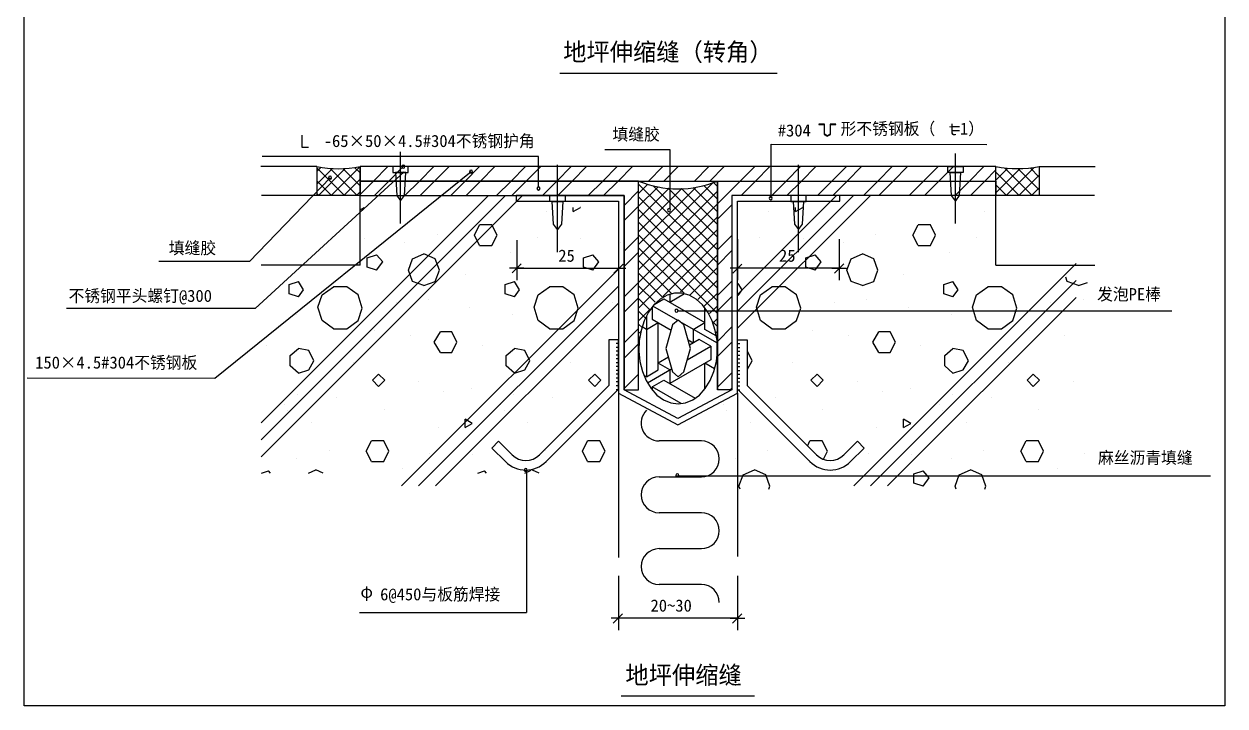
# Model space of a CAD drawing. Header units: metres. Extents: x 817 to 5044, y 466 to 5648.
# Drawn here: x 817 to 5044, y 466 to 2867 of the extents above; entities that cross this region are included whole.
import ezdxf

# ---------------------------------------------------------------- set-up
doc = ezdxf.new("R2010")
doc.units = ezdxf.units.M
for name, color, linetype in [('1', 5, 'Continuous'), ('PUB_DIM', 3, 'Continuous'), ('PUB_HATCH', 5, 'Continuous'), ('PUB_TEXT', 7, 'Continuous'), ('Q', 4, 'Continuous'), ('S_SURFACE', 2, 'Continuous'), ('WALL1', 2, 'Continuous')]:
    doc.layers.add(name, color=color, linetype=linetype)

# ---------------------------------------------------------------- blocks, each defined once
blk = doc.blocks.new('参照块')
blk.add_lwpolyline([(2536.97, 5458.29), (2504.47, 5425.71)])

msp = doc.modelspace()

# ---------------------------------------------------------------- linework, layer by layer
for p, q in [((2703.45, 2693.83), (3467.7, 2693.83)), ((1795.16, 2476.01), (1795.16, 2433.92)), ((1795.16, 2433.92), (1818.25, 2433.92)), ((1847.95, 2365.16), (1651.35, 2365.16)), ((1847.95, 2365.16), (1847.95, 2263.75)), ((2000.06, 2365.16), (2000.06, 2314.45)), ((4237.58, 2365.13), (2000.06, 2365.16)), ((2000.06, 2017.82), (2000.06, 2365.16)), ((2115.74, 2365.16), (2115.74, 2344.07)), ((2169.82, 2365.16), (2115.74, 2365.16)), ((2115.74, 2344.07), (2169.82, 2344.07)), ((2161.42, 2344.07), (2124.15, 2344.07)), ((2124.15, 2344.07), (2128.88, 2263.75)), ((2156.68, 2263.58), (2161.42, 2344.07)), ((2169.82, 2344.07), (2169.82, 2365.16)), ((4067.82, 2344.07), (4067.82, 2365.16)), ((4067.82, 2365.16), (4121.9, 2365.16)), ((4121.9, 2344.07), (4067.82, 2344.07)), ((4076.23, 2344.07), (4113.5, 2344.07)), ((4080.97, 2263.58), (4076.23, 2344.07)), ((4113.5, 2344.07), (4108.77, 2263.75)), ((4121.9, 2365.16), (4121.9, 2344.07)), ((4237.58, 2017.82), (4237.58, 2365.16)), ((4237.58, 2314.45), (4237.58, 2365.13)), ((4389.69, 2365.16), (4586.3, 2365.16)), ((4389.69, 2365.16), (4389.69, 2263.75)), ((2980.34, 2314.45), (2000.06, 2314.45)), ((2000.06, 2314.45), (4237.58, 2314.45)), ((2000.06, 2314.45), (2000.06, 2263.75)), ((2980.34, 1579.67), (2980.34, 2314.45)), ((3257.3, 2314.45), (3257.3, 1579.67)), ((3257.31, 2314.45), (4237.58, 2314.45)), ((3257.31, 1579.67), (3257.31, 2314.45)), ((4237.58, 2314.45), (4237.58, 2263.75)), ((2000.06, 2263.75), (1653.24, 2263.75)), ((2000.06, 2263.75), (2929.63, 2263.75)), ((2128.88, 2263.75), (2142.78, 2244.65)), ((2128.89, 2263.58), (2142.78, 2244.65)), ((2142.78, 2244.65), (2156.68, 2263.58)), ((2142.78, 2244.65), (2156.68, 2263.58)), ((2929.63, 2263.75), (2929.63, 1579.67)), ((4237.58, 2263.75), (3308.01, 2263.75)), ((3308.01, 2263.75), (3308.01, 1579.67)), ((4094.86, 2244.65), (4080.97, 2263.58)), ((4108.77, 2263.75), (4094.86, 2244.65)), ((4584.41, 2263.75), (4237.58, 2263.75)), ((2000.06, 2017.82), (1651.75, 2017.82)), ((2576.91, 2007.43), (2526.21, 2007.43)), ((2884, 2007.43), (2934.7, 2007.43)), ((3353.63, 2007.43), (3302.93, 2007.43)), ((3660.72, 2007.43), (3711.42, 2007.43)), ((4237.58, 2017.82), (4585.89, 2017.82)), ((2909.35, 1567.51), (2909.35, 988.69)), ((2929.63, 1579.67), (2980.34, 1579.67)), ((2929.63, 1579.67), (2980.34, 1579.67)), ((3308.01, 1579.67), (3257.31, 1579.67)), ((3328.28, 1567.51), (3328.28, 991.57)), ((2934.7, 775.25), (2884, 775.25)), ((3302.93, 775.25), (3353.63, 775.25)), ((2918.74, 501.49), (3387.96, 501.49))]:
    msp.add_line(p, q)
msp.add_lwpolyline([(817.46, 5648.33), (5043.69, 5648.33), (5043.69, 465.63), (817.46, 465.63)], close=True)
for centre, start, end in [((2152.63, 2365.16), 0, 180), ((1894.42, 2326.22), 0, 180), ((1894.42, 2326.22), 180, 0), ((2152.63, 2365.16), 180, 0), ((2390.48, 2347.2), 0, 180), ((2390.48, 2347.2), 180, 0), ((2628.08, 2288.31), 0, 180), ((2628.08, 2288.31), 180, 0), ((3445.04, 2254.08), 0, 180), ((3445.04, 2254.08), 180, 0), ((3087.49, 2211.86), 0, 180), ((3087.49, 2211.86), 180, 0), ((3113.73, 1857.93), 0, 180), ((3113.73, 1857.93), 180, 0), ((2583.15, 1296.69), 0, 180), ((2583.15, 1296.69), 180, 0), ((3116.57, 1277.69), 0, 180), ((3116.57, 1277.69), 180, 0)]:
    msp.add_arc(centre, 5.49, start, end)
at = {"layer": '1'}
for p, q in [((3614.71, 2514.49), (3614.71, 2513.44)), ((3634.41, 2514.49), (3614.71, 2514.49)), ((3614.71, 2513.44), (3633.36, 2513.44)), ((3633.36, 2513.44), (3633.36, 2478.39)), ((3634.41, 2479.02), (3634.41, 2514.49)), ((3673.74, 2514.49), (3654.03, 2514.49)), ((3654.03, 2514.49), (3654.03, 2479.02)), ((3655.08, 2478.39), (3655.08, 2513.44)), ((3655.08, 2513.44), (3673.74, 2513.44)), ((3673.74, 2513.44), (3673.74, 2514.49)), ((3633.36, 2478.39), (3644.22, 2472.59)), ((3644.22, 2473.78), (3634.41, 2479.02)), ((3654.03, 2479.02), (3644.22, 2473.78)), ((3644.22, 2472.59), (3655.08, 2478.39)), ((2549.52, 2263.75), (2549.52, 2243.47)), ((2929.63, 2263.75), (2549.52, 2263.75)), ((2549.52, 2243.47), (2909.35, 2243.47)), ((2909.35, 2243.47), (2909.35, 1567.51)), ((2929.63, 1579.67), (2929.63, 2263.75)), ((3688.11, 2263.75), (3308, 2263.75)), ((3308, 2263.75), (3308, 1579.67)), ((3328.28, 2243.47), (3688.11, 2243.47)), ((3328.28, 1567.51), (3328.28, 2243.47)), ((3688.11, 2243.47), (3688.11, 2263.75)), ((2909.35, 1755.5), (2875.55, 1755.5)), ((2875.55, 1755.5), (2875.55, 1594.88)), ((2909.35, 1741.92), (2900.78, 1741.92)), ((2909.35, 1580.88), (2909.35, 1755.5)), ((3328.28, 1755.5), (3362.08, 1755.5)), ((3328.28, 1580.88), (3328.28, 1755.5)), ((3328.28, 1741.92), (3336.85, 1741.92)), ((3362.08, 1755.5), (3362.08, 1594.88)), ((2909.35, 1728.4), (2900.78, 1728.4)), ((2909.35, 1714.88), (2900.78, 1714.88)), ((2909.35, 1701.36), (2900.78, 1701.36)), ((3328.28, 1728.4), (3336.85, 1728.4)), ((3328.28, 1714.88), (3336.85, 1714.88)), ((3328.28, 1701.36), (3336.85, 1701.36)), ((2909.35, 1687.84), (2900.78, 1687.84)), ((2909.35, 1674.32), (2900.78, 1674.32)), ((2909.35, 1660.8), (2900.78, 1660.8)), ((3328.28, 1687.84), (3336.85, 1687.84)), ((3328.28, 1674.32), (3336.85, 1674.32)), ((3328.28, 1660.8), (3336.85, 1660.8)), ((2909.35, 1647.27), (2900.78, 1647.27)), ((2909.35, 1633.75), (2900.78, 1633.75)), ((2909.35, 1620.23), (2900.78, 1620.23)), ((2909.35, 1606.71), (2900.78, 1606.71)), ((3328.28, 1647.27), (3336.85, 1647.27)), ((3328.28, 1633.75), (3336.85, 1633.75)), ((3328.28, 1620.23), (3336.85, 1620.23)), ((3328.28, 1606.71), (3336.85, 1606.71)), ((2875.55, 1594.88), (2630.95, 1350.29)), ((2909.35, 1580.88), (2654.86, 1326.39)), ((2909.35, 1593.19), (2900.78, 1593.19)), ((2909.35, 1579.67), (2900.78, 1579.67)), ((2909.35, 1567.51), (3118.84, 1455.59)), ((3118.84, 1478.59), (2929.63, 1579.67)), ((3308, 1579.67), (3118.84, 1478.59)), ((3118.84, 1455.59), (3328.28, 1567.51)), ((3328.28, 1593.19), (3336.85, 1593.19)), ((3328.28, 1580.88), (3582.78, 1326.39)), ((3328.28, 1579.67), (3336.85, 1579.67)), ((3362.08, 1594.88), (3606.68, 1350.29)), ((2463.64, 1374.19), (2487.55, 1398.09)), ((2535.35, 1350.29), (2487.55, 1398.09)), ((3702.28, 1350.29), (3750.09, 1398.09)), ((3773.99, 1374.19), (3750.09, 1398.09)), ((2511.45, 1326.39), (2463.64, 1374.19)), ((3726.18, 1326.39), (3773.99, 1374.19))]:
    msp.add_line(p, q, dxfattribs=at)
for centre, radius in [((2583.15, 1398.09), 101.41), ((2583.15, 1398.09), 67.6), ((3654.48, 1398.09), 101.41), ((3654.48, 1398.09), 67.6)]:
    msp.add_arc(centre, radius, 225, 315, dxfattribs=at)
at = {"layer": 'PUB_DIM'}
for p, q in [((3091.75, 2423.76), (2861.84, 2423.76)), ((3091.75, 2216.93), (3091.75, 2423.76)), ((3446.8, 2444.3), (4205.18, 2443.53)), ((3446.8, 2255.79), (3446.8, 2444.3)), ((2628.08, 2400.38), (1655.6, 2400.73)), ((2628.08, 2293.8), (2628.08, 2400.38)), ((2390.48, 2347.2), (1488.91, 1618.58)), ((1894.42, 2326.22), (1611.42, 2031.31)), ((2155.56, 2347.2), (1630.3, 1865.24)), ((2551.56, 2105.88), (2551.56, 1965.18)), ((2909.35, 2105.88), (2909.35, 1965.18)), ((3328.28, 2109.81), (3328.28, 1965.18)), ((3686.07, 2109.81), (3686.07, 1965.18)), ((1611.42, 2031.31), (1291.29, 2031.31)), ((2551.73, 2007.43), (2909.18, 2007.43)), ((3685.9, 2007.43), (3328.45, 2007.43)), ((1630.3, 1865.24), (967.12, 1865.24)), ((3117.79, 1857.14), (4856.9, 1857.14)), ((1488.91, 1618.58), (829.07, 1619.76)), ((2585.15, 1296.69), (2585.15, 795.28)), ((3112.1, 1275.98), (4993.13, 1275.98)), ((2909.35, 923.88), (2909.35, 733)), ((3328.28, 923.88), (3328.28, 733)), ((1997.96, 795.28), (2585.15, 795.28)), ((3328.11, 775.25), (2909.52, 775.25))]:
    msp.add_line(p, q, dxfattribs=at)
at = {"layer": 'PUB_HATCH'}
for p, q in [((2142.78, 2164.95), (2142.78, 2417.21)), ((4094.86, 2164.95), (4094.86, 2411.49)), ((2695.1, 2063.67), (2695.1, 2371.9)), ((3542.53, 2063.67), (3542.53, 2371.9)), ((1847.95, 2348.13), (1862.45, 2362.63)), ((1944.74, 2263.75), (1847.95, 2360.53)), ((1847.95, 2303.32), (1903.06, 2358.42)), ((1853.2, 2263.75), (1948.05, 2358.59)), ((1989.55, 2263.75), (1894.33, 2358.97)), ((1898.02, 2263.75), (1999.27, 2365.01)), ((2000.06, 2298.06), (1939.93, 2358.19)), ((2000.06, 2342.87), (1980.99, 2361.95)), ((2047.32, 2314.45), (2098.02, 2365.16)), ((2101.09, 2314.45), (2151.79, 2365.15)), ((2208.65, 2314.45), (2259.35, 2365.15)), ((2262.43, 2314.45), (2313.13, 2365.15)), ((2369.99, 2314.45), (2420.68, 2365.15)), ((2423.76, 2314.45), (2474.46, 2365.15)), ((2531.32, 2314.45), (2582.01, 2365.15)), ((2585.1, 2314.45), (2635.79, 2365.15)), ((2692.65, 2314.45), (2743.35, 2365.15)), ((2746.43, 2314.45), (2797.13, 2365.15)), ((2853.99, 2314.45), (2904.68, 2365.14)), ((2907.77, 2314.45), (2958.46, 2365.14)), ((3015.32, 2314.45), (3066.01, 2365.14)), ((3069.1, 2314.45), (3119.79, 2365.14)), ((3176.66, 2314.45), (3227.35, 2365.14)), ((3230.44, 2314.45), (3281.12, 2365.14)), ((3337.99, 2314.45), (3388.68, 2365.14)), ((3391.77, 2314.45), (3442.46, 2365.14)), ((3499.33, 2314.45), (3550.01, 2365.14)), ((3553.11, 2314.45), (3603.79, 2365.14)), ((3660.66, 2314.45), (3711.34, 2365.13)), ((3714.44, 2314.45), (3765.12, 2365.13)), ((3822, 2314.45), (3872.68, 2365.13)), ((3875.78, 2314.45), (3926.45, 2365.13)), ((3983.33, 2314.45), (4034.01, 2365.13)), ((4037.11, 2314.45), (4087.79, 2365.13)), ((4144.67, 2314.45), (4195.34, 2365.13)), ((4198.45, 2314.45), (4237.58, 2353.59)), ((4237.58, 2362.55), (4239.76, 2364.73)), ((4237.58, 2317.74), (4279.37, 2359.53)), ((4237.58, 2272.92), (4322.88, 2358.22)), ((4319.94, 2263.75), (4237.58, 2346.11)), ((4364.76, 2263.75), (4267.87, 2360.64)), ((4273.23, 2263.75), (4371.68, 2362.21)), ((4389.69, 2283.63), (4315.2, 2358.12)), ((4318.04, 2263.75), (4389.69, 2335.4)), ((4389.69, 2328.45), (4357.67, 2360.47)), ((1899.92, 2263.75), (1847.95, 2315.72)), ((1942.84, 2263.75), (2000.06, 2320.98)), ((2000.06, 2267.2), (2047.32, 2314.45)), ((2050.39, 2263.75), (2101.09, 2314.45)), ((2157.95, 2263.75), (2208.65, 2314.45)), ((2211.73, 2263.75), (2262.43, 2314.45)), ((2319.28, 2263.75), (2369.99, 2314.45)), ((2373.06, 2263.75), (2423.76, 2314.45)), ((2480.62, 2263.75), (2531.32, 2314.45)), ((2534.4, 2263.75), (2585.1, 2314.45)), ((2641.95, 2263.75), (2692.65, 2314.45)), ((2695.73, 2263.75), (2746.43, 2314.45)), ((2803.29, 2263.75), (2853.99, 2314.45)), ((2857.07, 2263.75), (2907.77, 2314.45)), ((2980.34, 2046.43), (3243.81, 2309.9)), ((3257.28, 2026.77), (2980.34, 2303.72)), ((2980.34, 2270.5), (3013.02, 2303.19)), ((2980.34, 2225.69), (3047.66, 2293.01)), ((2980.34, 2091.24), (3181.07, 2291.97)), ((2980.34, 2180.87), (3088.31, 2288.85)), ((2980.34, 2136.06), (3131.99, 2287.71)), ((3257.28, 2071.59), (3030.95, 2297.92)), ((3257.29, 2116.4), (3084.68, 2289)), ((3257.29, 2161.21), (3130.88, 2287.61)), ((3257.29, 2206.02), (3172.12, 2291.2)), ((3257.29, 2250.84), (3209.73, 2298.4)), ((3257.29, 2295.65), (3243.24, 2309.71)), ((3257.31, 2233.77), (3337.99, 2314.45)), ((3341.07, 2263.75), (3391.77, 2314.45)), ((3448.63, 2263.75), (3499.33, 2314.45)), ((3502.4, 2263.75), (3553.11, 2314.45)), ((3609.96, 2263.75), (3660.66, 2314.45)), ((3663.74, 2263.75), (3714.44, 2314.45)), ((3771.3, 2263.75), (3822, 2314.45)), ((3825.07, 2263.75), (3875.78, 2314.45)), ((3932.63, 2263.75), (3983.33, 2314.45)), ((3986.41, 2263.75), (4037.11, 2314.45)), ((4093.97, 2263.75), (4144.67, 2314.45)), ((4147.74, 2263.75), (4198.45, 2314.45)), ((4275.13, 2263.75), (4237.58, 2301.3)), ((4362.86, 2263.75), (4389.69, 2290.58)), ((1651.75, 1403.42), (2512.09, 2263.75)), ((1651.75, 1463.17), (2452.33, 2263.75)), ((1651.75, 1343.66), (2571.84, 2263.75)), ((1855.11, 2263.75), (1847.95, 2270.9)), ((1987.65, 2263.75), (2000.06, 2276.16)), ((2929.63, 2228.76), (2980.34, 2279.46)), ((2980.34, 2001.61), (3257.29, 2278.57)), ((3257.28, 1981.96), (2980.34, 2258.9)), ((3328.28, 1795.87), (3796.16, 2263.75)), ((3328.28, 1855.63), (3736.4, 2263.75)), ((3328.28, 1915.38), (3676.65, 2263.75)), ((2000.06, 2212.88), (2014.73, 2221.26)), ((2014.73, 2221.26), (2014.35, 2221.48)), ((2655.21, 2206.59), (2655.21, 2206.59)), ((2749.91, 2206.77), (2775.27, 2221.26)), ((2749.92, 2206.77), (2749.92, 2221.48)), ((2775.27, 2221.26), (2774.89, 2221.48)), ((2929.63, 2174.98), (2980.34, 2225.69)), ((2980.34, 1956.8), (3257.29, 2233.75)), ((3257.28, 1937.15), (2980.34, 2214.09)), ((3257.31, 2179.99), (3308.01, 2230.69)), ((3437.75, 2206.59), (3437.75, 2206.59)), ((3532.46, 2206.77), (3532.46, 2221.48)), ((3532.46, 2206.77), (3557.81, 2221.26)), ((3557.81, 2221.26), (3557.43, 2221.48)), ((4198.29, 2206.59), (4198.29, 2206.59)), ((2402.24, 2123.48), (2420.35, 2159.69)), ((2463.81, 2159.69), (2420.35, 2159.69)), ((2481.91, 2123.48), (2463.81, 2159.69)), ((2980.34, 1911.98), (3257.29, 2188.93)), ((3257.27, 1892.33), (2980.34, 2169.27)), ((3945.32, 2123.48), (3963.43, 2159.69)), ((4006.89, 2159.69), (3963.43, 2159.69)), ((4025, 2123.48), (4006.89, 2159.69)), ((2271.14, 2126.74), (2271.14, 2126.74)), ((2420.35, 2087.26), (2402.24, 2123.48)), ((2463.81, 2087.26), (2481.92, 2123.48)), ((2624.79, 2115.33), (2624.79, 2115.33)), ((2929.63, 2067.43), (2980.34, 2118.13)), ((2980.34, 1867.16), (3257.29, 2144.12)), ((3257.27, 1847.52), (2980.34, 2124.46)), ((3257.31, 2072.43), (3308.01, 2123.14)), ((3407.33, 2115.33), (3407.33, 2115.33)), ((3814.22, 2126.74), (3814.22, 2126.74)), ((3963.43, 2087.26), (3945.32, 2123.48)), ((4006.89, 2087.26), (4025, 2123.48)), ((4167.87, 2115.33), (4167.87, 2115.33)), ((2016.36, 2111.53), (2016.36, 2111.53)), ((2157.06, 2096.32), (2157.06, 2096.32)), ((2420.35, 2087.26), (2463.81, 2087.26)), ((2776.9, 2111.53), (2776.9, 2111.53)), ((2917.6, 2096.32), (2917.6, 2096.32)), ((3140.95, 1919.03), (2980.34, 2079.64)), ((3065.61, 1907.62), (3257.28, 2099.3)), ((3559.44, 2111.53), (3559.44, 2111.53)), ((3700.14, 2096.32), (3700.14, 2096.32)), ((3963.43, 2087.26), (4006.89, 2087.26)), ((2025.59, 2043.8), (2058.19, 2054.67)), ((2025.59, 2011.21), (2025.59, 2043.8)), ((2079.91, 2029.32), (2058.18, 2054.67)), ((2058.19, 2000.34), (2079.92, 2029.32)), ((2170.45, 2000.34), (2184.94, 2040.17)), ((2184.93, 2040.17), (2224.77, 2058.28)), ((2264.6, 2040.18), (2224.77, 2058.29)), ((2279.09, 2000.34), (2264.6, 2040.18)), ((2529.72, 2062.09), (2529.72, 2062.09)), ((2786.13, 2043.8), (2818.73, 2054.67)), ((2786.13, 2011.21), (2786.13, 2043.8)), ((2840.45, 2029.32), (2818.72, 2054.67)), ((2818.73, 2000.34), (2840.46, 2029.32)), ((2929.63, 2013.65), (2980.34, 2064.35)), ((3097.68, 1917.48), (2980.34, 2034.83)), ((3127.56, 1924.76), (3257.28, 2054.48)), ((3257.31, 2018.65), (3308.01, 2069.36)), ((3568.67, 2043.8), (3601.27, 2054.67)), ((3568.67, 2011.21), (3568.67, 2043.8)), ((3622.99, 2029.32), (3601.26, 2054.67)), ((3601.27, 2000.34), (3623, 2029.32)), ((3713.54, 2000.33), (3728.02, 2040.17)), ((3728.01, 2040.17), (3767.85, 2058.28)), ((3807.68, 2040.18), (3767.85, 2058.29)), ((3822.17, 2000.35), (3807.68, 2040.18)), ((4072.8, 2062.09), (4072.8, 2062.09)), ((2058.19, 2000.34), (2025.59, 2011.21)), ((2146.41, 1240.79), (2909.35, 2003.73)), ((2184.93, 1960.51), (2170.44, 2000.34)), ((2264.62, 1960.5), (2279.1, 2000.34)), ((2818.73, 2000.34), (2786.13, 2011.21)), ((3063.4, 1906.95), (2980.34, 1990.01)), ((3158.94, 1911.32), (3257.28, 2009.66)), ((3601.27, 2000.34), (3568.67, 2011.21)), ((3728.01, 1960.51), (3713.52, 2000.35)), ((3737.04, 1240.79), (4519.94, 2023.68)), ((3807.7, 1960.5), (3822.18, 2000.33)), ((1750.35, 1949.64), (1782.94, 1960.5)), ((1750.35, 1917.05), (1750.35, 1949.64)), ((1801.05, 1931.53), (1782.94, 1960.5)), ((2224.78, 1946.02), (2184.94, 1960.5)), ((2224.78, 1946.02), (2264.62, 1960.5)), ((2370.01, 1986.04), (2370.01, 1986.04)), ((2510.89, 1949.64), (2543.48, 1960.5)), ((2510.89, 1917.05), (2510.89, 1949.64)), ((2561.59, 1931.53), (2543.48, 1960.5)), ((2929.63, 1906.09), (2980.34, 1956.8)), ((3038.09, 1887.44), (2980.34, 1945.2)), ((3189.19, 1896.76), (3257.28, 1964.85)), ((3257.31, 1911.1), (3308.01, 1961.8)), ((3344.13, 1931.53), (3330, 1954.13)), ((3767.86, 1946.02), (3728.02, 1960.5)), ((3767.86, 1946.02), (3807.7, 1960.5)), ((3796.79, 1240.79), (4519.84, 1963.83)), ((3913.09, 1986.04), (3913.09, 1986.04)), ((4053.97, 1949.64), (4086.57, 1960.5)), ((4053.97, 1917.05), (4053.97, 1949.64)), ((4104.67, 1931.53), (4086.56, 1960.5)), ((4488.55, 1960.51), (4483.08, 1975.55)), ((4528.4, 1946.02), (4488.56, 1960.5)), ((4528.4, 1946.02), (4559.76, 1957.42)), ((1782.94, 1906.18), (1750.35, 1917.04)), ((1782.94, 1906.18), (1801.05, 1931.53)), ((1851.75, 1869.96), (1866.24, 1913.42)), ((1866.22, 1913.41), (1906.06, 1942.38)), ((1953.16, 1942.4), (1906.08, 1942.4)), ((1992.98, 1913.43), (1953.14, 1942.41)), ((2007.48, 1866.34), (1992.99, 1913.43)), ((2206.17, 1240.79), (2909.35, 1943.97)), ((2543.48, 1906.18), (2510.89, 1917.04)), ((2543.48, 1906.18), (2561.59, 1931.53)), ((2612.29, 1869.96), (2626.78, 1913.42)), ((2626.76, 1913.41), (2666.6, 1942.38)), ((2713.7, 1942.4), (2666.62, 1942.4)), ((2753.52, 1913.43), (2713.68, 1942.41)), ((2768.02, 1866.35), (2753.53, 1913.43)), ((2929.63, 1852.31), (2980.34, 1903.02)), ((3141.14, 1916.66), (3090.1, 1887.2)), ((3090.1, 1914.56), (3090.1, 1887.2)), ((3210.78, 1873.53), (3257.27, 1920.03)), ((3257.31, 1857.32), (3308.01, 1908.02)), ((3330, 1911.75), (3344.13, 1931.53)), ((3394.84, 1869.96), (3409.32, 1913.42)), ((3409.3, 1913.41), (3449.14, 1942.38)), ((3496.24, 1942.4), (3449.16, 1942.4)), ((3536.06, 1913.44), (3496.22, 1942.41)), ((3550.56, 1866.35), (3536.07, 1913.43)), ((3856.55, 1240.79), (4519.74, 1903.98)), ((4086.57, 1906.18), (4053.97, 1917.04)), ((4086.56, 1906.18), (4104.67, 1931.53)), ((4155.38, 1869.96), (4169.86, 1913.42)), ((4169.84, 1913.41), (4209.68, 1942.38)), ((4256.78, 1942.4), (4209.7, 1942.4)), ((4296.59, 1913.44), (4256.76, 1942.41)), ((4311.1, 1866.35), (4296.61, 1913.43)), ((1866.24, 1822.89), (1851.75, 1869.97)), ((1993, 1822.88), (2007.48, 1866.34)), ((2126.64, 1887.17), (2126.64, 1887.17)), ((2240.72, 1898.58), (2240.72, 1898.58)), ((2265.92, 1240.79), (2909.35, 1884.22)), ((2385.22, 1868.15), (2385.22, 1868.15)), ((2626.77, 1822.89), (2612.29, 1869.97)), ((2753.54, 1822.88), (2768.02, 1866.34)), ((2887.17, 1887.17), (2887.17, 1887.17)), ((3019.67, 1861.05), (2980.34, 1900.38)), ((2980.34, 1822.35), (3021.14, 1863.15)), ((3028.24, 1870.42), (3028.24, 1827.67)), ((3118.07, 1823.43), (3030.78, 1873.83)), ((3035.42, 1879.43), (3069.48, 1899.1)), ((3069.48, 1899.1), (3213.81, 1815.77)), ((3213.81, 1791.96), (3213.81, 1866.25)), ((3229.42, 1847.36), (3257.27, 1875.21)), ((3409.32, 1822.89), (3394.83, 1869.97)), ((3536.08, 1822.88), (3550.57, 1866.34)), ((3669.72, 1887.17), (3669.72, 1887.17)), ((3783.8, 1898.58), (3783.8, 1898.58)), ((3928.3, 1868.15), (3928.3, 1868.15)), ((4169.85, 1822.89), (4155.37, 1869.97)), ((4296.62, 1822.88), (4311.1, 1866.34)), ((4430.26, 1887.17), (4430.26, 1887.17)), ((4544.34, 1898.58), (4544.34, 1898.58)), ((1776.79, 1845.34), (1776.79, 1845.34)), ((1906.06, 1793.92), (1866.22, 1822.89)), ((1953.14, 1793.9), (1992.98, 1822.87)), ((2537.33, 1845.34), (2537.33, 1845.34)), ((2666.6, 1793.92), (2626.76, 1822.89)), ((2713.68, 1793.9), (2753.52, 1822.87)), ((3002.74, 1833.16), (2980.34, 1855.57)), ((3007.62, 1838.04), (3007.62, 1625.3)), ((3028.24, 1827.67), (3094.33, 1789.52)), ((3255.05, 1744.34), (3126.99, 1818.28)), ((3257.27, 1802.71), (3241.12, 1818.86)), ((3242.46, 1815.59), (3257.27, 1830.39)), ((3449.14, 1793.92), (3409.3, 1822.9)), ((3496.22, 1793.89), (3536.06, 1822.87)), ((4080.41, 1845.34), (4080.41, 1845.34)), ((4209.67, 1793.92), (4169.84, 1822.9)), ((4256.76, 1793.89), (4296.6, 1822.87)), ((1906.08, 1793.91), (1953.16, 1793.91)), ((2050.58, 1788.3), (2050.58, 1788.3)), ((2260.99, 1746.82), (2282.72, 1783.04)), ((2322.56, 1783.05), (2282.73, 1783.05)), ((2340.67, 1746.83), (2322.56, 1783.05)), ((2666.62, 1793.91), (2713.7, 1793.91)), ((2811.12, 1788.3), (2811.12, 1788.3)), ((2929.63, 1744.76), (2980.34, 1795.46)), ((2992.99, 1798.09), (2980.34, 1810.75)), ((2980.34, 1777.53), (2989.95, 1787.15)), ((3007.62, 1791.96), (2992.65, 1800.6)), ((3007.62, 1791.96), (3048.86, 1815.77)), ((3048.86, 1649.11), (3048.86, 1815.77)), ((3172.58, 1791.96), (3213.81, 1815.77)), ((3172.58, 1791.96), (3172.58, 1744.34)), ((3253.56, 1769.01), (3213.81, 1791.96)), ((3251.83, 1780.14), (3257.27, 1785.58)), ((3257.31, 1749.76), (3308.01, 1800.47)), ((3449.16, 1793.91), (3496.24, 1793.91)), ((3593.66, 1788.3), (3593.66, 1788.3)), ((3804.08, 1746.82), (3825.81, 1783.04)), ((3865.65, 1783.05), (3825.81, 1783.05)), ((3883.75, 1746.83), (3865.65, 1783.05)), ((4209.7, 1793.91), (4256.78, 1793.91)), ((4354.2, 1788.3), (4354.2, 1788.3)), ((1670.31, 1735.06), (1670.31, 1735.06)), ((2176.07, 1769.28), (2176.07, 1769.28)), ((2282.72, 1710.62), (2260.99, 1746.83)), ((2322.56, 1710.61), (2340.67, 1746.83)), ((2430.85, 1735.06), (2430.85, 1735.06)), ((2929.63, 1690.98), (2980.34, 1741.68)), ((2983.25, 1763.02), (2980.34, 1765.94)), ((3154.2, 1754.95), (3172.58, 1744.34)), ((3193.2, 1756.25), (3159.27, 1736.66)), ((3234.43, 1732.44), (3193.2, 1756.25)), ((3255.05, 1744.34), (3256.64, 1745.26)), ((3255.05, 1744.34), (3255.05, 1690.07)), ((3257.27, 1757.9), (3255.09, 1760.07)), ((3257.31, 1695.99), (3308.01, 1746.69)), ((3719.15, 1769.28), (3719.15, 1769.28)), ((3825.8, 1710.62), (3804.07, 1746.83)), ((3865.65, 1710.61), (3883.75, 1746.83)), ((3973.93, 1735.06), (3973.93, 1735.06)), ((4479.69, 1769.28), (4479.69, 1769.28)), ((1753.93, 1699.71), (1782.9, 1725.06)), ((1753.97, 1663.53), (1753.97, 1699.75)), ((1819.15, 1717.86), (1782.94, 1725.1)), ((1837.27, 1681.64), (1819.16, 1717.86)), ((2282.73, 1710.61), (2322.56, 1710.61)), ((2514.46, 1699.71), (2543.44, 1725.06)), ((2514.51, 1663.53), (2514.51, 1699.75)), ((2579.69, 1717.86), (2543.48, 1725.1)), ((2597.81, 1681.64), (2579.7, 1717.86)), ((3084.98, 1693.77), (3048.86, 1672.92)), ((3151.4, 1684.5), (3234.43, 1732.44)), ((3234.43, 1732.44), (3234.43, 1684.82)), ((3380.35, 1681.64), (3363.8, 1714.73)), ((3825.81, 1710.61), (3865.65, 1710.61)), ((4057.54, 1699.7), (4086.51, 1725.05)), ((4057.59, 1663.53), (4057.59, 1699.75)), ((4122.77, 1717.86), (4086.56, 1725.1)), ((4140.89, 1681.64), (4122.78, 1717.86)), ((1782.9, 1638.21), (1753.93, 1663.56)), ((1782.94, 1638.18), (1819.15, 1649.04)), ((1819.16, 1649.04), (1837.27, 1681.64)), ((1978.33, 1674.22), (1978.33, 1674.22)), ((2543.44, 1638.22), (2514.46, 1663.57)), ((2543.48, 1638.18), (2579.69, 1649.04)), ((2579.7, 1649.04), (2597.81, 1681.64)), ((2738.87, 1674.22), (2738.87, 1674.22)), ((3007.62, 1625.3), (3048.86, 1649.11)), ((3011.61, 1603.79), (3096.36, 1652.72)), ((3090.1, 1649.11), (3048.86, 1672.92)), ((3234.43, 1684.82), (3090.1, 1601.49)), ((3090.1, 1649.11), (3090.1, 1601.49)), ((3247.67, 1653.37), (3213.81, 1672.92)), ((3213.81, 1582.35), (3213.81, 1672.92)), ((3363.8, 1651.86), (3380.35, 1681.64)), ((3521.41, 1674.22), (3521.41, 1674.22)), ((4086.51, 1638.23), (4057.53, 1663.58)), ((4086.56, 1638.18), (4122.77, 1649.04)), ((4122.78, 1649.04), (4140.89, 1681.64)), ((4281.95, 1674.22), (4281.95, 1674.22)), ((2043.7, 1612.83), (2065.43, 1634.56)), ((2065.43, 1591.1), (2043.7, 1612.83)), ((2087.16, 1612.83), (2065.43, 1634.56)), ((2065.43, 1591.1), (2087.16, 1612.83)), ((2206.49, 1609.57), (2206.49, 1609.57)), ((2804.24, 1612.83), (2825.97, 1634.56)), ((2825.97, 1591.1), (2804.24, 1612.83)), ((2847.7, 1612.83), (2825.97, 1634.56)), ((2825.97, 1591.1), (2847.7, 1612.83)), ((2929.63, 1583.42), (2980.34, 1634.13)), ((3007.62, 1625.3), (2999.21, 1630.15)), ((3028.24, 1589.59), (3069.48, 1613.39)), ((3069.48, 1613.39), (3179.46, 1549.9)), ((3257.31, 1588.43), (3308.01, 1639.13)), ((3586.78, 1612.83), (3608.51, 1634.56)), ((3608.51, 1591.1), (3586.78, 1612.83)), ((3630.24, 1612.83), (3608.51, 1634.56)), ((3608.51, 1591.1), (3630.24, 1612.83)), ((3749.57, 1609.57), (3749.57, 1609.57)), ((4347.32, 1612.83), (4369.05, 1634.56)), ((4369.05, 1591.1), (4347.32, 1612.83)), ((4390.78, 1612.83), (4369.05, 1634.56)), ((4369.05, 1591.1), (4390.78, 1612.83)), ((4510.11, 1609.57), (4510.11, 1609.57)), ((1780.59, 1563.94), (1780.59, 1563.94)), ((2293.95, 1571.54), (2293.95, 1571.54)), ((2392.82, 1582.95), (2392.82, 1582.95)), ((2541.13, 1563.94), (2541.13, 1563.94)), ((2979.66, 1579.67), (2980.34, 1580.35)), ((3129.61, 1531.06), (3028.24, 1589.59)), ((3028.24, 1589.59), (3028.24, 1578.91)), ((3302.33, 1579.67), (3308.01, 1585.35)), ((3323.67, 1563.94), (3323.67, 1563.94)), ((3837.04, 1571.54), (3837.04, 1571.54)), ((3935.91, 1582.95), (3935.91, 1582.95)), ((4084.21, 1563.94), (4084.21, 1563.94)), ((1734.96, 1525.91), (1734.96, 1525.91)), ((1917.49, 1552.53), (1917.49, 1552.53)), ((2495.5, 1525.91), (2495.5, 1525.91)), ((2678.03, 1552.53), (2678.03, 1552.53)), ((3278.04, 1525.91), (3278.04, 1525.91)), ((3460.57, 1552.53), (3460.57, 1552.53)), ((4038.58, 1525.91), (4038.58, 1525.91)), ((4221.11, 1552.53), (4221.11, 1552.53)), ((1746.37, 1506.9), (1746.37, 1506.9)), ((2084.81, 1510.7), (2084.81, 1510.7)), ((2506.9, 1506.9), (2506.9, 1506.9)), ((3289.45, 1506.9), (3289.45, 1506.9)), ((3627.89, 1510.7), (3627.89, 1510.7)), ((4049.99, 1506.9), (4049.99, 1506.9)), ((4388.43, 1510.7), (4388.43, 1510.7)), ((1830.02, 1465.07), (1830.02, 1465.07)), ((2274.94, 1446.05), (2274.94, 1446.05)), ((2395, 1460.72), (2369.65, 1475.21)), ((2369.65, 1446.24), (2369.65, 1475.21)), ((2369.65, 1446.24), (2395, 1460.72)), ((2590.56, 1465.07), (2590.56, 1465.07)), ((3373.11, 1465.07), (3373.11, 1465.07)), ((3818.02, 1446.05), (3818.02, 1446.05)), ((3938.08, 1460.72), (3912.73, 1475.21)), ((3912.73, 1446.24), (3912.73, 1475.21)), ((3912.73, 1446.24), (3938.08, 1460.72)), ((4133.65, 1465.07), (4133.65, 1465.07)), ((2021.97, 1362.94), (2040.08, 1399.15)), ((2083.54, 1399.15), (2040.08, 1399.15)), ((2101.65, 1362.94), (2083.54, 1399.15)), ((2782.51, 1362.94), (2800.62, 1399.15)), ((2844.08, 1399.15), (2800.62, 1399.15)), ((2862.18, 1362.94), (2844.08, 1399.15)), ((3575.29, 1383.4), (3583.16, 1399.15)), ((3626.62, 1399.15), (3583.16, 1399.15)), ((3644.73, 1362.94), (3626.62, 1399.16)), ((4325.59, 1362.94), (4343.7, 1399.15)), ((4387.16, 1399.15), (4343.7, 1399.15)), ((4405.27, 1362.94), (4387.16, 1399.16)), ((1890.87, 1366.2), (1890.87, 1366.2)), ((2040.08, 1326.72), (2021.97, 1362.94)), ((2083.54, 1326.72), (2101.65, 1362.94)), ((2244.52, 1354.79), (2244.52, 1354.79)), ((2651.41, 1366.2), (2651.41, 1366.2)), ((2800.62, 1326.72), (2782.51, 1362.94)), ((2844.08, 1326.72), (2862.18, 1362.94)), ((3433.95, 1366.2), (3433.95, 1366.2)), ((3630.95, 1335.38), (3644.73, 1362.94)), ((3787.6, 1354.79), (3787.6, 1354.79)), ((4194.49, 1366.2), (4194.49, 1366.2)), ((4343.7, 1326.72), (4325.59, 1362.94)), ((4387.16, 1326.72), (4405.27, 1362.94)), ((4548.14, 1354.79), (4548.14, 1354.79)), ((1776.79, 1335.78), (1776.79, 1335.78)), ((2040.08, 1326.72), (2083.54, 1326.72)), ((2396.63, 1350.99), (2396.63, 1350.99)), ((2800.62, 1326.72), (2844.08, 1326.72)), ((3319.87, 1335.78), (3319.87, 1335.78)), ((3583.16, 1326.72), (3582.16, 1328.73)), ((3583.16, 1326.72), (3584.16, 1326.72)), ((3939.71, 1350.99), (3939.71, 1350.99)), ((4080.41, 1335.78), (4080.41, 1335.78)), ((4343.7, 1326.72), (4387.16, 1326.72)), ((1653.61, 1286.03), (1677.92, 1294.13)), ((1684.86, 1286.03), (1677.91, 1294.13)), ((1818.72, 1286.03), (1844.5, 1297.74)), ((1870.29, 1286.03), (1844.5, 1297.75)), ((2149.45, 1301.55), (2149.45, 1301.55)), ((2414.15, 1286.03), (2438.46, 1294.13)), ((2445.4, 1286.03), (2438.45, 1294.13)), ((2579.26, 1286.03), (2602.71, 1296.69)), ((2630.83, 1286.03), (2607.22, 1296.76)), ((2909.99, 1301.55), (2909.99, 1301.55)), ((3333.27, 1239.8), (3347.75, 1279.63)), ((3347.74, 1279.63), (3387.58, 1297.74)), ((3427.42, 1279.64), (3387.58, 1297.75)), ((3441.9, 1239.81), (3427.42, 1279.64)), ((3692.53, 1301.55), (3692.53, 1301.55)), ((3948.94, 1283.26), (3981.54, 1294.13)), ((3948.94, 1250.67), (3948.94, 1283.26)), ((4003.26, 1268.78), (3981.53, 1294.13)), ((3981.54, 1239.8), (4003.27, 1268.78)), ((4093.81, 1239.79), (4108.29, 1279.63)), ((4108.28, 1279.63), (4148.11, 1297.74)), ((4187.96, 1279.64), (4148.12, 1297.75)), ((4202.44, 1239.81), (4187.95, 1279.64)), ((4453.07, 1301.55), (4453.07, 1301.55)), ((3337.26, 1228.79), (3333.25, 1239.81)), ((3437.91, 1228.79), (3441.91, 1239.8)), ((3981.54, 1239.8), (3948.94, 1250.67)), ((4097.8, 1228.79), (4093.79, 1239.81)), ((4198.45, 1228.79), (4202.45, 1239.79))]:
    msp.add_line(p, q, dxfattribs=at)
at = {"layer": 'S_SURFACE'}
for p, q in [((2668.06, 2242.8), (2668.06, 2263.88)), ((2668.06, 2263.88), (2722.14, 2263.88)), ((2722.14, 2242.8), (2668.06, 2242.8)), ((2681.2, 2162.3), (2676.46, 2242.8)), ((2676.46, 2242.8), (2713.73, 2242.8)), ((2713.73, 2242.8), (2709, 2162.48)), ((2722.14, 2263.88), (2722.14, 2242.8)), ((3515.49, 2263.88), (3515.49, 2242.8)), ((3569.57, 2263.88), (3515.49, 2263.88)), ((3515.49, 2242.8), (3569.57, 2242.8)), ((3523.9, 2242.8), (3528.63, 2162.48)), ((3561.17, 2242.8), (3523.9, 2242.8)), ((3556.43, 2162.3), (3561.17, 2242.8)), ((3569.57, 2242.8), (3569.57, 2263.88)), ((2695.1, 2143.37), (2681.2, 2162.3)), ((2709, 2162.48), (2695.1, 2143.37)), ((3528.63, 2162.48), (3542.53, 2143.37)), ((3542.53, 2143.37), (3556.43, 2162.3)), ((3080.51, 1911.96), (3056.09, 1898.17)), ((3106.33, 1918.97), (3080.51, 1911.96)), ((3132.63, 1918.97), (3106.33, 1918.97)), ((3158.45, 1911.96), (3132.63, 1918.97)), ((3182.86, 1898.17), (3158.45, 1911.96)), ((3033.97, 1878.12), (3014.94, 1852.53)), ((3056.09, 1898.17), (3033.97, 1878.12)), ((3204.98, 1878.12), (3182.86, 1898.17)), ((3224.02, 1852.53), (3204.98, 1878.12)), ((2999.69, 1822.32), (2988.76, 1788.58)), ((3014.94, 1852.53), (2999.69, 1822.32)), ((3119.48, 1824.62), (3099.36, 1807.64)), ((3139.6, 1807.64), (3119.48, 1824.62)), ((3239.27, 1822.32), (3224.02, 1852.53)), ((3250.19, 1788.58), (3239.27, 1822.32)), ((2988.76, 1788.58), (2982.56, 1752.54)), ((3099.36, 1807.64), (3076.39, 1724.78)), ((3162.57, 1724.78), (3139.6, 1807.64)), ((3256.39, 1752.54), (3250.19, 1788.58)), ((2982.56, 1752.54), (2981.31, 1715.49)), ((3257.64, 1715.49), (3256.39, 1752.54)), ((2981.31, 1715.49), (2985.05, 1678.78)), ((3076.39, 1724.78), (3099.36, 1641.92)), ((3139.6, 1641.92), (3162.57, 1724.78)), ((3253.9, 1678.78), (3257.64, 1715.49)), ((2985.05, 1678.78), (2993.65, 1643.74)), ((3245.3, 1643.74), (3253.9, 1678.78)), ((2993.65, 1643.74), (3006.8, 1611.62)), ((3006.8, 1611.62), (3024.02, 1583.59)), ((3099.36, 1641.92), (3119.48, 1624.93)), ((3119.48, 1624.93), (3139.6, 1641.92)), ((3214.93, 1583.59), (3232.15, 1611.62)), ((3232.15, 1611.62), (3245.3, 1643.74)), ((3024.02, 1583.59), (3044.69, 1560.66)), ((3194.26, 1560.66), (3214.93, 1583.59)), ((3044.69, 1560.66), (3068.07, 1543.67)), ((3068.07, 1543.67), (3093.3, 1533.22)), ((3093.3, 1533.22), (3119.48, 1529.7)), ((3119.48, 1529.7), (3145.66, 1533.22)), ((3145.66, 1533.22), (3170.89, 1543.67)), ((3170.89, 1543.67), (3194.26, 1560.66)), ((3201.06, 1399.08), (3052.34, 1399.08)), ((3052.34, 1272.66), (3201.06, 1272.66)), ((3201.06, 1146.24), (3052.34, 1146.24)), ((3052.34, 1019.82), (3201.06, 1019.82)), ((3201.06, 893.41), (3052.34, 893.41))]:
    msp.add_line(p, q, dxfattribs=at)
for centre, radius, start, end in [((1924.01, 2758.57), 400.7, 259.06, 280.94), ((4313.55, 2773.44), 415.32, 259.46, 280.56), ((3118.82, 2647.62), 360.8, 247.43, 292.57), ((3052.34, 1462.29), 63.21, 134.07, 270), ((3201.06, 1335.87), 63.21, 270, 90), ((3052.34, 1209.45), 63.21, 90, 270), ((3201.06, 1083.03), 63.21, 270, 90), ((3052.34, 956.61), 63.21, 90, 270), ((3201.06, 830.2), 63.21, 0, 90)]:
    msp.add_arc(centre, radius, start, end, dxfattribs=at)

# ---------------------------------------------------------------- block references
for p in [(30.55, -3434.87), (388.44, -3436.28), (807.03, -3436.11), (1164.93, -3435.69), (386.13, -4668.09), (806.73, -4668.09)]:
    msp.add_blockref('参照块', p)

# ---------------------------------------------------------------- texts
for s, p in [('t', (4071.01, 2476.08)), ('25', (2697.62, 2030.24)), ('25', (3474.34, 2030.24)), ('20~30', (3022.24, 798.06))]:
    msp.add_text(s, height=42.7).set_placement(p)
at = {"layer": 'PUB_TEXT'}
for s, p in [('填缝胶', (2888.38, 2457.6)), ('#304', (3469.98, 2471.29)), ('形不锈钢板（  =1）', (3691.04, 2477.62)), ('   -65×50×4.5#304不锈钢护角', (1785.07, 2434.29)), ('填缝胶', (1326.96, 2057.34)), ('不锈钢平头螺钉@300', (974.08, 1888.85)), ('发泡PE棒', (4593.81, 1894.56)), ('150×4.5#304不锈钢板', (856.72, 1653.87)), ('麻丝沥青填缝', (4596.89, 1318.85)), ('6@450与板筋焊接', (2070.65, 837.77))]:
    msp.add_text(s, height=42.7, dxfattribs=at).set_placement(p)
at = {"layer": 'Q'}
msp.add_text('φ', height=42.7, dxfattribs=at).set_placement((2001.34, 846.84))
at = {"layer": 'WALL1'}
for s, p in [('地坪伸缩缝（转角）', (2714.88, 2737.65)), ('地坪伸缩缝', (2933.79, 543.11))]:
    msp.add_text(s, height=63, dxfattribs=at).set_placement(p)

doc.saveas('drawing.dxf')
